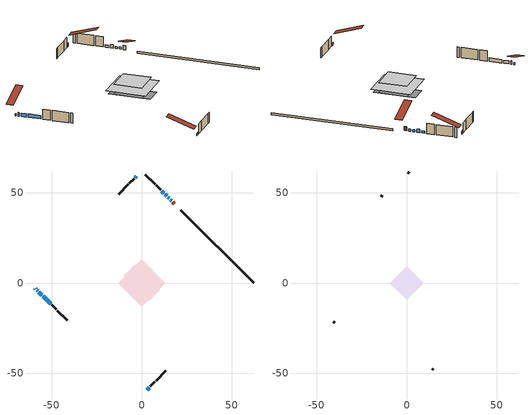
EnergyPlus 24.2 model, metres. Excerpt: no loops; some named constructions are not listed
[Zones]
conditioned space
 floor adiabatic (Floor2 construction): -9.29,0 0,9.29 9.29,0 0,-9.29 z0.91
 floor adiabatic (AdiabaticFloorConstruction): -13.14,0 0,13.14 13.14,0 0,-13.14 z3.35
 floor foundation (Slab1 construction): -10.08,3.92 -3.92,10.08 10.08,-3.92 3.92,-10.08 z0
 wall outside (AdiabaticWallConstruction 1): 18.06,44.04 17.19,44.91 z0.91:2.94
 wall outside (AdiabaticWallConstruction): -59.06,-3.04 -58.66,-3.44 z0.91:1.83; 16.54,45.57 15.82,46.29 / 15.16,46.94 14.44,47.66 z0.91:1.93; -3.04,59.06 -3.62,58.49 z0.91:2.44; 3.04,-59.06 4.12,-57.98 / 12.27,49.83 11.19,50.91 z0.91:1.98; -58.01,-4.09 -57.72,-4.38 z0.91:2.59; -57.06,-5.04 -55.34,-6.76 / 13.79,48.32 12.92,49.18 z0.91:2.43; -54.68,-7.42 -50.59,-11.51 z0.91:2.53
 wall outside (Wall1 construction): 4.78,-57.33 7.3,-54.8 / -49.93,-12.17 -47.41,-14.69 / -4.27,57.83 -6.79,55.31 / 10.53,51.57 8.01,54.09 z0.91:5.79
 wall outside (Wall2 construction): 7.95,-54.15 13.35,-48.75 / -46.75,-15.35 -41.36,-20.74 / -7.45,54.65 -12.85,49.26 / 7.35,54.75 1.96,60.14 z0.91:5.79
 wall foundation (FoundationWall1 construction): 62.1,0 21.76,40.34 z0:0.91
 window (WindowConstruction 8): -59.06,-3.04 -58.67,-3.44 z0.91:1.82
 window (WindowConstruction 4): 16.54,45.57 15.82,46.28 z0.91:1.92
 window (WindowConstruction 5): 15.16,46.94 14.44,47.66 z0.91:1.92
 window (WindowConstruction 6): -3.04,59.06 -3.62,58.49 z0.91:2.43
 window (WindowConstruction 7): 3.04,-59.06 4.12,-57.98 z0.91:1.98
 window (WindowConstruction 9): -58.01,-4.09 -57.72,-4.38 z0.91:2.59
 window (WindowConstruction): -57.06,-5.04 -55.34,-6.76 z0.91:2.43
 window (WindowConstruction 1): -54.68,-7.42 -50.59,-11.51 z0.91:2.53
 window (WindowConstruction 2): 13.79,48.32 12.92,49.18 z0.91:2.43
 window (WindowConstruction 3): 12.27,49.84 11.19,50.91 z0.91:1.98
 door (Door): 18.06,44.04 17.19,44.91 z0.91:2.94
 ceiling adiabatic (AdiabaticFloorConstruction): 0,-13.14 13.14,0 0,13.14 -13.14,0 z3.35
attic - vented
 floor to conditioned space (Floor1 construction Reversed): -9.29,0 0,9.29 9.29,0 0,-9.29 z5.79
 wall outside (Wall3 construction): 14.01,-48.1 14.65,-47.45 / -40.7,-21.4 -40.06,-22.05 / -13.5,48.6 -14.15,47.95 / 1.3,60.8 0.66,61.45 z0.91:5.79
 roof outside (Roof1 construction): 2.39,-59.72,5.79 -6.67,-50.67,10.05 -9.05,-53.05,10.05 0,-62.1,5.79; -59.72,-2.39,5.79 -50.67,6.67,10.05 -53.05,9.05,10.05 -62.1,0,5.79; -2.39,59.72,5.79 6.67,50.67,10.05 9.05,53.05,10.05 0,62.1,5.79; 18.72,43.38,5.79 9.67,34.33,10.05 12.05,31.95,10.05 21.11,41,5.79
[Material] Roughness=Rough; Thermal Absorptance=0.9
Name | Thickness {m} | Conductivity {W/m-K} | Density {kg/m3} | Specific Heat {J/kg-K} | Solar Absorptance | Visible Absorptance
ceiling loosefill ins | 0.254 | 0.0480833 | 16.02 | 1046.75 | 0.7 | 0.7
ceiling stud and cavity | 0.1397 | 0.093558 | 65.682 | 1177.47 | 0.7 | 0.7
gypsum board | 0.0127 | 0.160291 | 801 | 837.4 | 0.6 | 0.6
[Construction]
Floor1 construction: ceiling loosefill ins, ceiling stud and cavity, gypsum board
[EnergyManagementSystem:OutputVariable] Type of Data in Variable=Summed; Update Frequency=ZoneTimestep; Units=J
Name | EMS Variable | EMS Program or Subroutine
Energy Management System Output Variable 26 | loads_clg_ceilings | component_loads_program
Energy Management System Output Variable 27 | loads_clg_walls | component_loads_program
Energy Management System Output Variable 28 | loads_clg_rim_joists | component_loads_program
Energy Management System Output Variable 29 | loads_clg_foundation_walls | component_loads_program
Energy Management System Output Variable 30 | loads_clg_doors | component_loads_program
Energy Management System Output Variable 31 | loads_clg_windows_conduction | component_loads_program
Energy Management System Output Variable 32 | loads_clg_windows_solar | component_loads_program
Energy Management System Output Variable 33 | loads_clg_skylights_conduction | component_loads_program
Energy Management System Output Variable 34 | loads_clg_skylights_solar | component_loads_program
Energy Management System Output Variable 35 | loads_clg_floors | component_loads_program
Energy Management System Output Variable 36 | loads_clg_slabs | component_loads_program
Energy Management System Output Variable 37 | loads_clg_internal_mass | component_loads_program
Energy Management System Output Variable 38 | loads_clg_infil | component_loads_program
Energy Management System Output Variable 39 | loads_clg_natvent | component_loads_program
Energy Management System Output Variable 40 | loads_clg_mechvent | component_loads_program
Energy Management System Output Variable 41 | loads_clg_whf | component_loads_program
Energy Management System Output Variable 42 | loads_clg_ducts | component_loads_program
Energy Management System Output Variable 43 | loads_clg_intgains | component_loads_program
Energy Management System Output Variable 44 | loads_clg_lighting | component_loads_program
Energy Management System Output Variable 45 | loads_htg_tot | total_loads_program
Energy Management System Output Variable 46 | loads_clg_tot | total_loads_program
[Schedule:Day:Interval]
interior lighting schedule day 3: No, 01:00, 0.0845455, 04:00, 0.0704545, 05:00, 0.0775, 06:00, 0.126818, 07:00, 0.211364, 08:00, 0.267727, 10:00, 0.288864, 11:00, 0.274773, 12:00, 0.260682, 13:00, 0.253636, 14:00, 0.246591, 15:00, 0.260682, 16:00, 0.288864, 17:00, 0.352273, 18:00, 0.457955, 19:00, 0.605909, 20:00, 0.746818, 21:00, 0.775, 22:00, 0.556591, 23:00, 0.281818, 24:00, 0.126818
interior lighting schedule day 4: No, 01:00, 0.0763636, 04:00, 0.0636364, 05:00, 0.07, 06:00, 0.114545, 07:00, 0.190909, 08:00, 0.241818, 10:00, 0.260909, 11:00, 0.248182, 12:00, 0.235455, 13:00, 0.229091, 14:00, 0.222727, 15:00, 0.235455, 16:00, 0.260909, 17:00, 0.318182, 18:00, 0.413636, 19:00, 0.547273, 20:00, 0.674545, 21:00, 0.7, 22:00, 0.502727, 23:00, 0.254545, 24:00, 0.114545
interior lighting schedule day 5: No, 01:00, 0.0727273, 04:00, 0.0606061, 05:00, 0.0666667, 06:00, 0.109091, 07:00, 0.181818, 08:00, 0.230303, 10:00, 0.248485, 11:00, 0.236364, 12:00, 0.224242, 13:00, 0.218182, 14:00, 0.212121, 15:00, 0.224242, 16:00, 0.248485, 17:00, 0.30303, 18:00, 0.393939, 19:00, 0.521212, 20:00, 0.642424, 21:00, 0.666667, 22:00, 0.478788, 23:00, 0.242424, 24:00, 0.109091
interior lighting schedule day 6: No, 01:00, 0.0745455, 04:00, 0.0621212, 05:00, 0.0683333, 06:00, 0.111818, 07:00, 0.186364, 08:00, 0.236061, 10:00, 0.254697, 11:00, 0.242273, 12:00, 0.229848, 13:00, 0.223636, 14:00, 0.217424, 15:00, 0.229848, 16:00, 0.254697, 17:00, 0.310606, 18:00, 0.403788, 19:00, 0.534242, 20:00, 0.658485, 21:00, 0.683333, 22:00, 0.490758, 23:00, 0.248485, 24:00, 0.111818
interior lighting schedule day 7: No, 01:00, 0.08, 04:00, 0.0666667, 05:00, 0.0733333, 06:00, 0.12, 07:00, 0.2, 08:00, 0.253333, 10:00, 0.273333, 11:00, 0.26, 12:00, 0.246667, 13:00, 0.24, 14:00, 0.233333, 15:00, 0.246667, 16:00, 0.273333, 17:00, 0.333333, 18:00, 0.433333, 19:00, 0.573333, 20:00, 0.706667, 21:00, 0.733333, 22:00, 0.526667, 23:00, 0.266667, 24:00, 0.12
interior lighting schedule day 8: No, 01:00, 0.0890909, 04:00, 0.0742424, 05:00, 0.0816667, 06:00, 0.133636, 07:00, 0.222727, 08:00, 0.282121, 10:00, 0.304394, 11:00, 0.289545, 12:00, 0.274697, 13:00, 0.267273, 14:00, 0.259848, 15:00, 0.274697, 16:00, 0.304394, 17:00, 0.371212, 18:00, 0.482576, 19:00, 0.638485, 20:00, 0.78697, 21:00, 0.816667, 22:00, 0.586515, 23:00, 0.29697, 24:00, 0.133636
interior lighting schedule day 9: No, 01:00, 0.0972727, 04:00, 0.0810606, 05:00, 0.0891667, 06:00, 0.145909, 07:00, 0.243182, 08:00, 0.30803, 10:00, 0.332348, 11:00, 0.316136, 12:00, 0.299924, 13:00, 0.291818, 14:00, 0.283712, 15:00, 0.299924, 16:00, 0.332348, 17:00, 0.405303, 18:00, 0.526894, 19:00, 0.697121, 20:00, 0.859242, 21:00, 0.891667, 22:00, 0.640379, 23:00, 0.324242, 24:00, 0.145909
interior lighting schedule day 10: No, 01:00, 0.105455, 04:00, 0.0878788, 05:00, 0.0966667, 06:00, 0.158182, 07:00, 0.263636, 08:00, 0.333939, 10:00, 0.360303, 11:00, 0.342727, 12:00, 0.325152, 13:00, 0.316364, 14:00, 0.307576, 15:00, 0.325152, 16:00, 0.360303, 17:00, 0.439394, 18:00, 0.571212, 19:00, 0.755758, 20:00, 0.931515, 21:00, 0.966667, 22:00, 0.694242, 23:00, 0.351515, 24:00, 0.158182
interior lighting schedule day 11: No, 01:00, 0.109091, 04:00, 0.0909091, 05:00, 0.1, 06:00, 0.163636, 07:00, 0.272727, 08:00, 0.345455, 10:00, 0.372727, 11:00, 0.354545, 12:00, 0.336364, 13:00, 0.327273, 14:00, 0.318182, 15:00, 0.336364, 16:00, 0.372727, 17:00, 0.454545, 18:00, 0.590909, 19:00, 0.781818, 20:00, 0.963636, 21:00, 1, 22:00, 0.718182, 23:00, 0.363636, 24:00, 0.163636
occupants schedule day: No, 05:00, 0.426829, 06:00, 0.719512, 07:00, 1, 08:00, 0.670732, 09:00, 0.329268, 14:00, 0.170732, 15:00, 0.231707, 16:00, 0.329268, 17:00, 0.5, 18:00, 0.670732, 19:00, 0.829268, 21:00, 1, 22:00, 0.853659, 23:00, 0.646341, 24:00, 0.426829
occupants schedule default day; clothes dryer schedule default day; cooking range schedule default day; mech vent bath fan 0 schedule default day; mech vent bath fan 1 schedule default day; mech vent range fan 0 schedule default day; misc plug loads schedule default day; general water use schedule default day; clothes dryer exhaust 0 schedule default day; cooling season schedule day; cooling season schedule day 2; cooling season schedule default day; exterior lighting schedule default day; natural vent schedule default day: No, 24:00, 0
clothes dryer schedule day; clothes dryer exhaust 0 schedule day: No, 01:00, 0.123457, 02:00, 0.0740741, 03:00, 0.0493827, 04:00, 0.0246914, 05:00, 0.0493827, 06:00, 0.0740741, 07:00, 0.197531, 08:00, 0.395062, 09:00, 0.592593, 10:00, 0.839506, 11:00, 0.962963, 12:00, 1, 13:00, 0.91358, 14:00, 0.82716, 15:00, 0.716049, 16:00, 0.753086, 17:00, 0.679012, 18:00, 0.666667, 20:00, 0.62963, 21:00, 0.641975, 22:00, 0.666667, 23:00, 0.54321, 24:00, 0.296296
cooking range schedule day: No, 05:00, 0.0597015, 06:00, 0.11194, 07:00, 0.171642, 08:00, 0.291045, 11:00, 0.343284, 12:00, 0.402985, 13:00, 0.462687, 14:00, 0.343284, 15:00, 0.291045, 16:00, 0.402985, 17:00, 0.567164, 18:00, 1, 19:00, 0.850746, 20:00, 0.432836, 21:00, 0.291045, 22:00, 0.231343, 23:00, 0.171642, 24:00, 0.11194
mech vent bath fan 0 schedule day: No, 07:00, 0, 15:00, 1, 24:00, 0
mech vent bath fan 1 schedule day: No, 07:00, 0, 08:00, 1, 09:00, 0.2, 24:00, 0
mech vent range fan 0 schedule day: No, 18:00, 0, 19:00, 1, 20:00, 0.2, 24:00, 0
misc plug loads schedule day: No, 06:00, 0.705882, 07:00, 0.745098, 08:00, 0.803922, 15:00, 0.823529, 16:00, 0.862745, 17:00, 0.921569, 18:00, 0.980392, 19:00, 1, 20:00, 0.980392, 21:00, 0.941176, 22:00, 0.862745, 23:00, 0.784314, 24:00, 0.72549
general water use schedule day: No, 01:00, 0.315068, 03:00, 0.287671, 04:00, 0.342466, 05:00, 0.369863, 06:00, 0.520548, 07:00, 0.60274, 08:00, 0.534247, 10:00, 0.506849, 11:00, 0.465753, 14:00, 0.479452, 15:00, 0.534247, 16:00, 0.589041, 17:00, 0.69863, 18:00, 0.876712, 19:00, 0.890411, 20:00, 0.986301, 21:00, 1, 22:00, 0.863014, 23:00, 0.616438, 24:00, 0.465753
cooling season schedule day 1: No, 24:00, 1
exterior lighting schedule day: No, 01:00, 0.566667, 03:00, 0.524167, 05:00, 0.495833, 06:00, 0.5525, 07:00, 0.623333, 08:00, 0.580833, 09:00, 0.439167, 10:00, 0.354167, 12:00, 0.34, 13:00, 0.354167, 14:00, 0.396667, 15:00, 0.425, 16:00, 0.495833, 17:00, 0.623333, 18:00, 0.793333, 19:00, 0.906667, 20:00, 0.963333, 21:00, 0.991667, 22:00, 0.920833, 23:00, 0.793333, 24:00, 0.665833
exterior lighting schedule day 1: No, 01:00, 0.528571, 03:00, 0.488929, 05:00, 0.4625, 06:00, 0.515357, 07:00, 0.581429, 08:00, 0.541786, 09:00, 0.409643, 10:00, 0.330357, 12:00, 0.317143, 13:00, 0.330357, 14:00, 0.37, 15:00, 0.396429, 16:00, 0.4625, 17:00, 0.581429, 18:00, 0.74, 19:00, 0.845714, 20:00, 0.898571, 21:00, 0.925, 22:00, 0.858929, 23:00, 0.74, 24:00, 0.621071
exterior lighting schedule day 10: No, 01:00, 0.552381, 03:00, 0.510952, 05:00, 0.483333, 06:00, 0.538571, 07:00, 0.607619, 08:00, 0.56619, 09:00, 0.428095, 10:00, 0.345238, 12:00, 0.331429, 13:00, 0.345238, 14:00, 0.386667, 15:00, 0.414286, 16:00, 0.483333, 17:00, 0.607619, 18:00, 0.773333, 19:00, 0.88381, 20:00, 0.939048, 21:00, 0.966667, 22:00, 0.897619, 23:00, 0.773333, 24:00, 0.649048
exterior lighting schedule day 11: No, 01:00, 0.571429, 03:00, 0.528571, 05:00, 0.5, 06:00, 0.557143, 07:00, 0.628571, 08:00, 0.585714, 09:00, 0.442857, 10:00, 0.357143, 12:00, 0.342857, 13:00, 0.357143, 14:00, 0.4, 15:00, 0.428571, 16:00, 0.5, 17:00, 0.628571, 18:00, 0.8, 19:00, 0.914286, 20:00, 0.971429, 21:00, 1, 22:00, 0.928571, 23:00, 0.8, 24:00, 0.671429
exterior lighting schedule day 2: No, 01:00, 0.485714, 03:00, 0.449286, 05:00, 0.425, 06:00, 0.473571, 07:00, 0.534286, 08:00, 0.497857, 09:00, 0.376429, 10:00, 0.303571, 12:00, 0.291429, 13:00, 0.303571, 14:00, 0.34, 15:00, 0.364286, 16:00, 0.425, 17:00, 0.534286, 18:00, 0.68, 19:00, 0.777143, 20:00, 0.825714, 21:00, 0.85, 22:00, 0.789286, 23:00, 0.68, 24:00, 0.570714
exterior lighting schedule day 3: No, 01:00, 0.442857, 03:00, 0.409643, 05:00, 0.3875, 06:00, 0.431786, 07:00, 0.487143, 08:00, 0.453929, 09:00, 0.343214, 10:00, 0.276786, 12:00, 0.265714, 13:00, 0.276786, 14:00, 0.31, 15:00, 0.332143, 16:00, 0.3875, 17:00, 0.487143, 18:00, 0.62, 19:00, 0.708571, 20:00, 0.752857, 21:00, 0.775, 22:00, 0.719643, 23:00, 0.62, 24:00, 0.520357
exterior lighting schedule day 4: No, 01:00, 0.4, 03:00, 0.37, 05:00, 0.35, 06:00, 0.39, 07:00, 0.44, 08:00, 0.41, 09:00, 0.31, 10:00, 0.25, 12:00, 0.24, 13:00, 0.25, 14:00, 0.28, 15:00, 0.3, 16:00, 0.35, 17:00, 0.44, 18:00, 0.56, 19:00, 0.64, 20:00, 0.68, 21:00, 0.7, 22:00, 0.65, 23:00, 0.56, 24:00, 0.47
exterior lighting schedule day 5: No, 01:00, 0.380952, 03:00, 0.352381, 05:00, 0.333333, 06:00, 0.371429, 07:00, 0.419048, 08:00, 0.390476, 09:00, 0.295238, 10:00, 0.238095, 12:00, 0.228571, 13:00, 0.238095, 14:00, 0.266667, 15:00, 0.285714, 16:00, 0.333333, 17:00, 0.419048, 18:00, 0.533333, 19:00, 0.609524, 20:00, 0.647619, 21:00, 0.666667, 22:00, 0.619048, 23:00, 0.533333, 24:00, 0.447619
exterior lighting schedule day 6: No, 01:00, 0.390476, 03:00, 0.36119, 05:00, 0.341667, 06:00, 0.380714, 07:00, 0.429524, 08:00, 0.400238, 09:00, 0.302619, 10:00, 0.244048, 12:00, 0.234286, 13:00, 0.244048, 14:00, 0.273333, 15:00, 0.292857, 16:00, 0.341667, 17:00, 0.429524, 18:00, 0.546667, 19:00, 0.624762, 20:00, 0.66381, 21:00, 0.683333, 22:00, 0.634524, 23:00, 0.546667, 24:00, 0.45881
exterior lighting schedule day 7: No, 01:00, 0.419048, 03:00, 0.387619, 05:00, 0.366667, 06:00, 0.408571, 07:00, 0.460952, 08:00, 0.429524, 09:00, 0.324762, 10:00, 0.261905, 12:00, 0.251429, 13:00, 0.261905, 14:00, 0.293333, 15:00, 0.314286, 16:00, 0.366667, 17:00, 0.460952, 18:00, 0.586667, 19:00, 0.670476, 20:00, 0.712381, 21:00, 0.733333, 22:00, 0.680952, 23:00, 0.586667, 24:00, 0.492381
exterior lighting schedule day 8: No, 01:00, 0.466667, 03:00, 0.431667, 05:00, 0.408333, 06:00, 0.455, 07:00, 0.513333, 08:00, 0.478333, 09:00, 0.361667, 10:00, 0.291667, 12:00, 0.28, 13:00, 0.291667, 14:00, 0.326667, 15:00, 0.35, 16:00, 0.408333, 17:00, 0.513333, 18:00, 0.653333, 19:00, 0.746667, 20:00, 0.793333, 21:00, 0.816667, 22:00, 0.758333, 23:00, 0.653333, 24:00, 0.548333
exterior lighting schedule day 9: No, 01:00, 0.509524, 03:00, 0.47131, 05:00, 0.445833, 06:00, 0.496786, 07:00, 0.560476, 08:00, 0.522262, 09:00, 0.394881, 10:00, 0.318452, 12:00, 0.305714, 13:00, 0.318452, 14:00, 0.356667, 15:00, 0.382143, 16:00, 0.445833, 17:00, 0.560476, 18:00, 0.713333, 19:00, 0.815238, 20:00, 0.86619, 21:00, 0.891667, 22:00, 0.827976, 23:00, 0.713333, 24:00, 0.59869
[Schedule:Week:Daily]
clothes dryer exhaust 0 schedule Week Rule - Jan1-Dec31: clothes dryer exhaust 0 schedule day, clothes dryer exhaust 0 schedule day, clothes dryer exhaust 0 schedule day, clothes dryer exhaust 0 schedule day, clothes dryer exhaust 0 schedule day, clothes dryer exhaust 0 schedule day, clothes dryer exhaust 0 schedule day, clothes dryer exhaust 0 schedule default day, clothes dryer exhaust 0 schedule default day, clothes dryer exhaust 0 schedule default day, clothes dryer exhaust 0 schedule default day, clothes dryer exhaust 0 schedule default day
cooling season schedule Week Rule - Jan1-May26: cooling season schedule day, cooling season schedule day, cooling season schedule day, cooling season schedule day, cooling season schedule day, cooling season schedule day, cooling season schedule day, cooling season schedule default day, cooling season schedule default day, cooling season schedule default day, cooling season schedule default day, cooling season schedule default day
cooling season schedule Week Rule - May27-Jun2: cooling season schedule day, cooling season schedule day, cooling season schedule day, cooling season schedule day, cooling season schedule day, cooling season schedule day 1, cooling season schedule day 1, cooling season schedule default day, cooling season schedule default day, cooling season schedule default day, cooling season schedule default day, cooling season schedule default day
cooling season schedule Week Rule - Jun3-Aug25: cooling season schedule day 1, cooling season schedule day 1, cooling season schedule day 1, cooling season schedule day 1, cooling season schedule day 1, cooling season schedule day 1, cooling season schedule day 1, cooling season schedule default day, cooling season schedule default day, cooling season schedule default day, cooling season schedule default day, cooling season schedule default day
cooling season schedule Week Rule - Aug26-Sep1: cooling season schedule day 1, cooling season schedule day 1, cooling season schedule day 1, cooling season schedule day 1, cooling season schedule day 1, cooling season schedule day 1, cooling season schedule day 2, cooling season schedule default day, cooling season schedule default day, cooling season schedule default day, cooling season schedule default day, cooling season schedule default day
cooling season schedule Week Rule - Sep2-Dec31: cooling season schedule day 2, cooling season schedule day 2, cooling season schedule day 2, cooling season schedule day 2, cooling season schedule day 2, cooling season schedule day 2, cooling season schedule day 2, cooling season schedule default day, cooling season schedule default day, cooling season schedule default day, cooling season schedule default day, cooling season schedule default day
natural vent schedule Week Rule - Jan1-Dec31: natural vent schedule default day, natural vent schedule default day, natural vent schedule default day, natural vent schedule default day, natural vent schedule default day, natural vent schedule default day, natural vent schedule default day, natural vent schedule default day, natural vent schedule default day, natural vent schedule default day, natural vent schedule default day, natural vent schedule default day
[Schedule:Year]
clothes dryer exhaust 0 schedule: clothes dryer exhaust 0 schedule Week Rule - Jan1-Dec31, 1, 1, 12, 31
cooling season schedule: cooling season schedule Week Rule - Jan1-May26, 1, 1, 5, 26, cooling season schedule Week Rule - May27-Jun2, 5, 27, 6, 2, cooling season schedule Week Rule - Jun3-Aug25, 6, 3, 8, 25, cooling season schedule Week Rule - Aug26-Sep1, 8, 26, 9, 1, cooling season schedule Week Rule - Sep2-Dec31, 9, 2, 12, 31
natural vent schedule: natural vent schedule Week Rule - Jan1-Dec31, 1, 1, 12, 31
